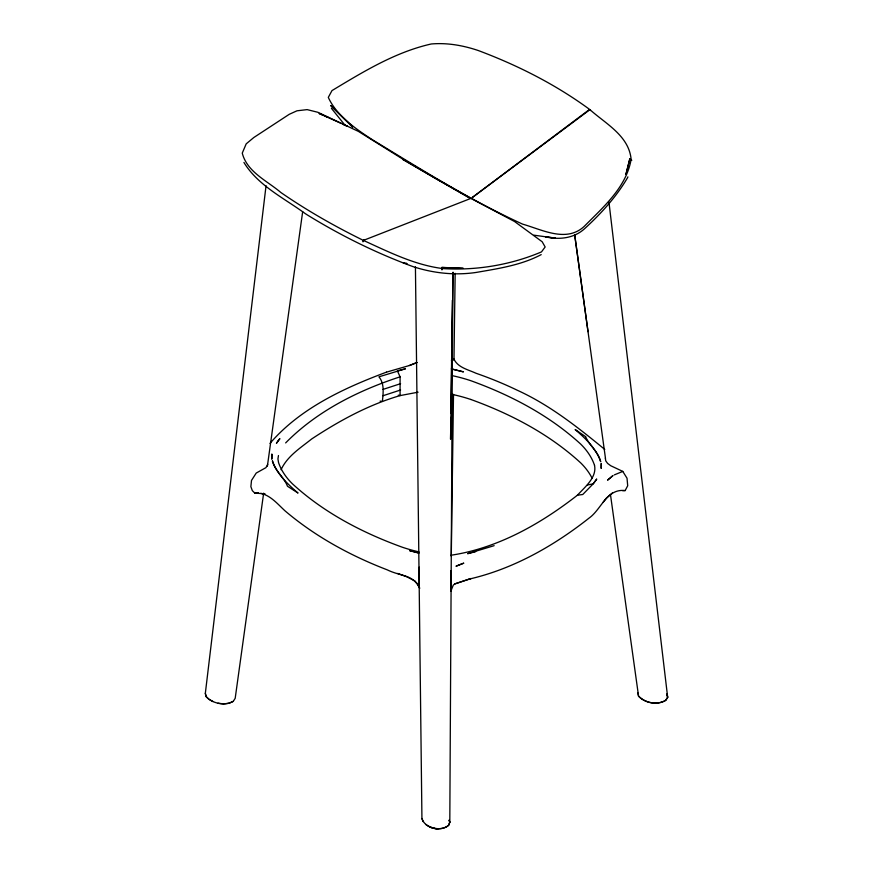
<?xml version="1.0" encoding="UTF-8"?>
<svg xmlns="http://www.w3.org/2000/svg" width="873" height="873" viewBox="0 0 873 873"><rect width="100%" height="100%" fill="white"/><g stroke="black" fill="none" stroke-linecap="round" stroke-linejoin="round"><path stroke-width="1.31" d="M380.082 401.122L382.396 401.373C383.16 393.145 384.644 383.651 378.926 376.82L405.443 368.799L397.357 370.796L400.085 376.83L400.085 395.6C368.384 404.832 339.15 420.851 311.705 438.955C300.465 447.947 287.282 456.153 281.073 469.707M452.825 272.933L449.802 822.191L448.689 825.291C440.865 831.947 425.107 828.793 421.932 818.492L415.428 266.843M419.193 567.144L419.236 587.016M450.85 417.403L450.566 439.206L453.076 272.212M450.904 413.322L451.614 358.825M451.778 346.559L452.378 300.236M452.661 278.443L452.727 272.998M441.978 268.535L441.956 269.91L442.207 267.411L463.279 268.338L441.585 267.487L441.978 268.535C475.643 270.794 510.41 265.086 541.478 251.904L545.145 246.983L542.177 241.756L514.513 221.491L471.125 198.52L436.249 178.878L402.529 158.951L358.421 131.397L317.881 112.29L307.143 109.616L296.973 110.806L289.258 114.308L253.825 137.508L246.197 143.859L242.258 153.113C246.994 172.014 267.236 180.853 280.855 192.497C307.078 210.6 334.817 226.358 363.397 240.402L470.514 198.542M451.276 556.188L453.502 394.356M453.971 360.353L455.16 273.314M450.97 590.017L450.97 570.593M263.646 493.158L235.186 698.345L233.266 701.335C224.699 706.224 212.674 703.627 206.061 696.567L205.33 693.358L266.047 185.698M267.389 466.16L302.669 211.681M278.454 455.542L277.941 458.958L278.542 462.548A116.153 67.046 0 0 0 292.346 483.74C323.676 512.593 362.393 532.77 402.246 547.196A116.153 67.057 0 0 0 418.953 551.867M213.067 701.597L208.92 699.338L206.072 696.512L205.351 693.293M363.397 240.402L362.993 241.821L364.379 239.551M627.883 176.881L627.556 177.71C616.185 197.069 600.864 213.863 584.332 228.933C573.856 238.394 558.96 239.977 545.636 236.867L555.337 238.122L533.905 235.175M450.828 591.217L453.305 585.085L454.953 583.862L470.885 578.548L454.953 583.862M469.434 579.039C513.357 568.89 553.7 545.974 588.849 518.267C601.595 509.406 606.419 488.389 625.166 490.561L627.698 485.748L627.032 478.24L622.776 471.409L610.762 465.746L607.597 463.41L605.753 460.868L605.349 458.15M267.716 464.371L265.949 467.633L256.226 473.057L251.5 480.423L250.878 486.643L252.319 490.648L254.851 493.147L264.999 493.791M451.101 555.217C497.894 548.211 540.562 523.942 577.413 495.209C584.648 487.243 597.088 477.444 594.524 465.353M608.939 202.012L667.67 697.331L665.728 700.299C657.304 705.384 645.245 703.212 638.567 696.174L610.5 494.784M666.928 694.057L667.649 697.243L665.739 700.375C657.271 705.417 645.212 703.169 638.534 696.119L637.814 692.922M603.199 502.161L606.397 498.079L612.399 492.95M269.986 443.408C299.985 408.389 344.104 387.994 386.477 372.149M285.646 442.917C316.823 411.194 358.148 390.504 400.085 376.83M451.385 360.767L453.873 358.945C457.878 367.642 468.114 369.585 476.003 373.251C489.96 378.096 503.634 383.673 516.958 390.089C549.499 404.854 577.435 426.984 604.76 449.431M541.205 254.621C521.203 265.239 498.21 268.611 476.156 272.441C454.975 275.584 433.335 273.238 413.027 266.625C376.121 253.017 340.645 235.514 307.187 214.845L305.179 213.547C283.911 198.051 258.07 185.578 243.927 162.465M233.266 701.335L228.955 703.311L223.477 703.889L217.988 703.191M614.297 474.901L622.776 471.409M386.521 372.138L409.415 365.514L417.01 362.502M409.415 365.514L416.868 362.59M383.04 389.402L400.598 383.673M383.04 395.72L400.598 389.991M475.698 551.681L467.622 553.678L494.14 545.669M587.42 484.995L593.182 483.849L596.641 479.19L593.182 483.849L582.76 494.5L577.413 495.209M418.102 392.184L400.085 395.6L398.274 395.185M254.851 493.147L258.419 492.809M622.689 490.713L625.166 490.561M442.6 268.055L446.518 267.825M437.679 829.35L429.996 827.178M442.153 268.491C414.195 264.792 388.791 251.959 363.441 240.424M451.483 368.973L463.465 371.865L451.352 368.843M419.095 553.035L409.59 550.612L418.167 552.915M260.831 493.365C270.848 495.635 277.712 504.136 285.013 510.847C315.088 536.415 350.357 555.664 387.11 569.796C401.504 576.813 412.733 574.008 419.717 588.326L417.447 583.786L414.489 580.687M470.82 399.463C510.683 413.867 549.357 434.11 580.731 462.919A116.174 67.079 0 0 1 592.069 478.186M397.63 573.43L406.829 576.802L414.631 580.829M341.147 123.366L319.114 113.479L322.486 114.941M324.734 115.923L328.106 117.397M470.231 198.444L402.759 159.508M344.922 125.101L331.391 108.317M590.421 110.467L589.897 109.627C555.817 84.572 517.82 65.344 478.273 50.525C463.17 45.44 447.238 42.591 431.284 43.977C395.404 52.009 363.19 71.782 331.991 90.585L328.303 97.394C336.651 115.793 355.933 129.04 372.531 139.811C421.528 169.613 470.471 200.375 522.698 224.165C542.242 229.697 566.217 242.89 584.135 226.478C603.167 207.185 626.367 187.335 631.124 159.333C628.953 135.762 605.666 123.748 589.941 109.66L472.206 197.571L588.795 109.987L589.941 109.66L590.454 110.5M425.784 824.407C432.08 829.044 442.251 830.78 448.667 825.236L449.781 822.18L449.028 820.129L449.802 822.191M421.943 818.481L423.078 821.602M666.939 694.144L667.67 697.331M574.729 235.164L605.48 458.39M574.696 234.902L588.02 331.685M594.524 465.353A116.153 67.068 0 0 0 580.741 444.15C549.357 415.362 510.694 395.098 470.82 380.704A116.153 67.057 0 0 0 451.527 375.51M451.527 394.269A116.174 67.068 0 0 1 470.809 399.474M271.863 454.233L271.809 458.969L271.863 454.233M601.257 463.508L601.202 468.244L601.257 463.508M629.728 159.137L625.919 174.447L629.848 158.799L631.768 160.326L629.728 159.137M278.411 440.483L276.425 443.288L279.884 438.628L278.411 440.483M612.813 475.709L607.728 480.019L612.813 475.709M456.197 566.13L463.65 563.194L456.197 566.13M406.818 263.471L403.446 263.231L406.774 263.493M347.203 126.203L342.336 123.911L347.203 126.192M297.857 492.918L287.49 486.261C283.954 476.953 274.788 470.798 272.376 460.78C276.916 474.061 287.533 483.948 297.857 492.918M585.576 436.631L575.143 429.527C585.488 438.486 596.15 448.416 600.689 461.697C598.343 451.756 589.417 445.677 585.576 436.631M352.55 126.945L330.802 105.589L352.55 126.945"/></g></svg>
